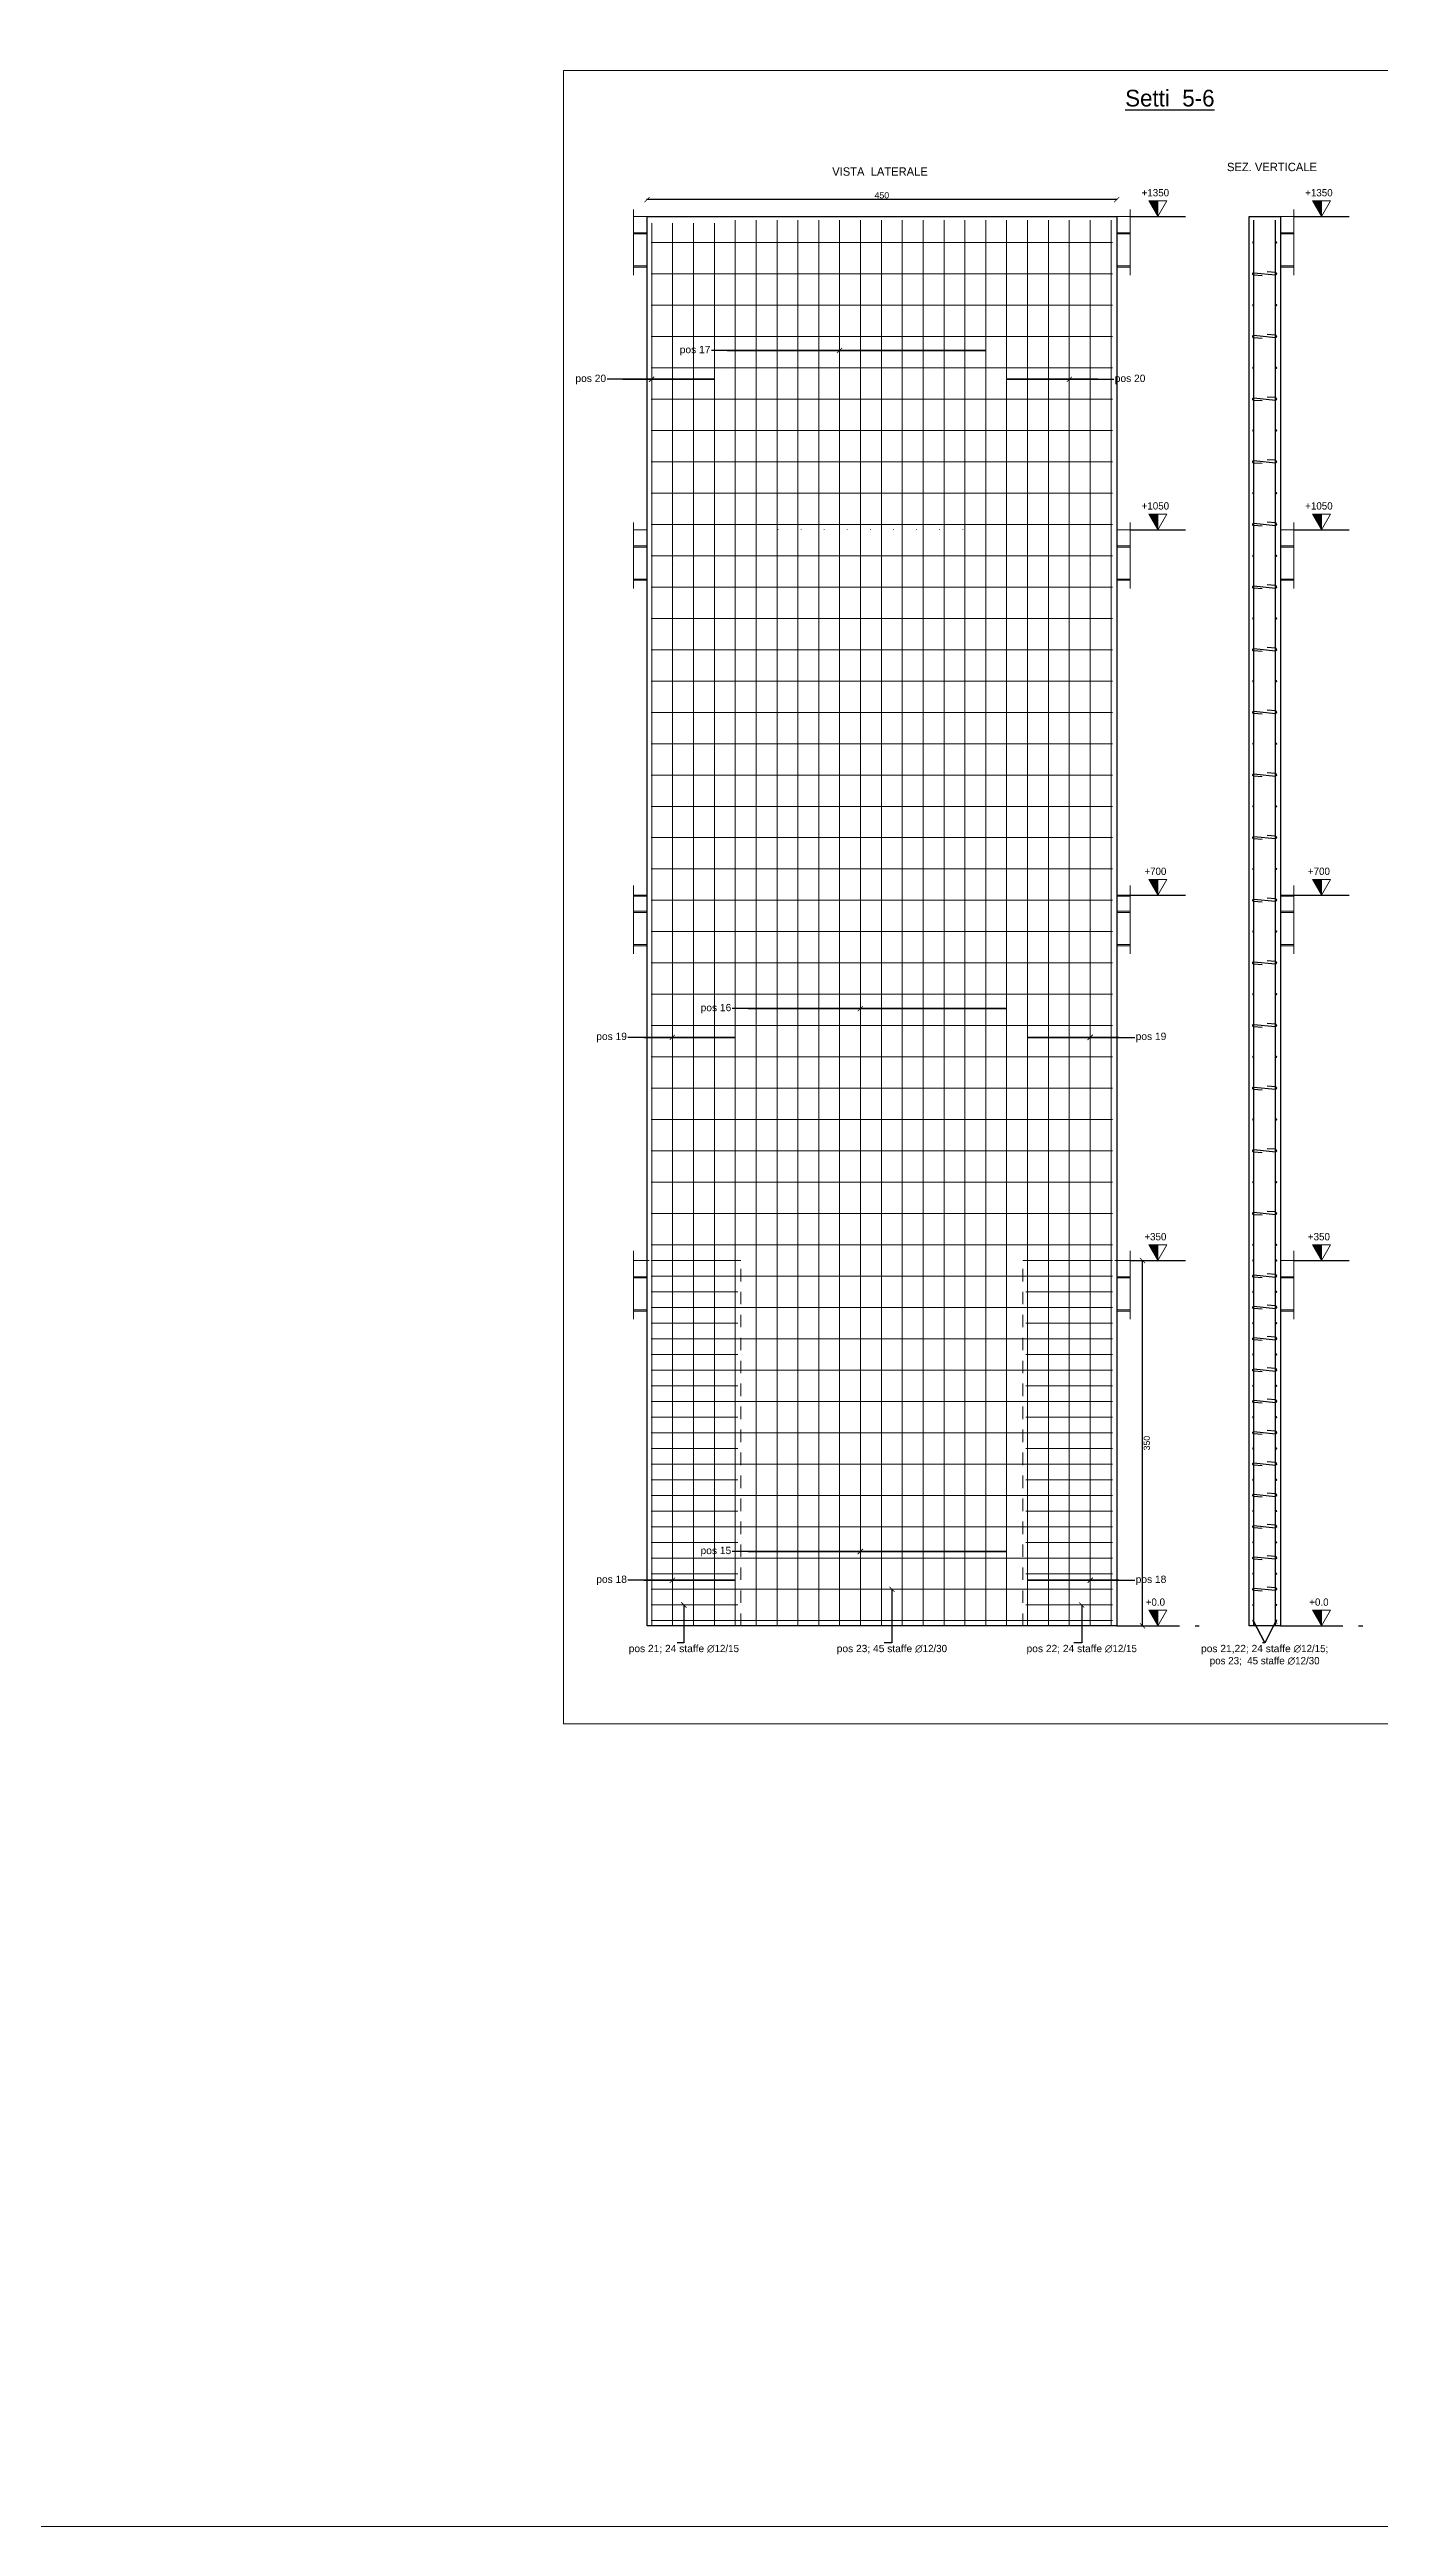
# Model space of a CAD drawing. Header units: millimetres. Extents: x 1415 to 3549, y 2194 to 4677.
# Drawn here: x 1729.53 to 1742.27, y 2304.91 to 2328.63 of the extents above; entities that cross this region are included whole.
import ezdxf
from ezdxf import colors
from ezdxf.entities.mleader import LeaderData, LeaderLine
from ezdxf.math import Vec2, Vec3

# ---------------------------------------------------------------- set-up
doc = ezdxf.new("R2010")
doc.units = ezdxf.units.MM
doc.linetypes.add('ACAD_ISO02W100', pattern=[15, 12, -3])
doc.layers.get('0').update_dxf_attribs({"plot": 0})
for name, color, linetype, lineweight in [('armature longitudinali', 5, 'Continuous', 9), ('Layer3', 7, 'Continuous', 15), ('Layer4', 7, 'Continuous', 15), ('Setti', 5, 'Continuous', 30), ('sezione', 18, 'ACAD_ISO02W100', 20), ('staffe', 10, 'Continuous', 9)]:
    doc.layers.add(name, color=color, linetype=linetype, lineweight=lineweight)
doc.layers.add('linea tratteggiata', color=221, linetype='ACAD_ISO02W100')
doc.layers.add('linee invisibili', color=7, linetype='Continuous', plot=False)
doc.styles.add('per i setti', font='ARIALN.TTF')
doc.styles.get("Standard").update_dxf_attribs({"font": 'arial.ttf'})
doc.dimstyles.new('quote c.a 2', dxfattribs={"dimtxt": 0.06, "dimasz": 0.05, "dimexe": 0.0005, "dimexo": 0.0015, "dimgap": 0.01, "dimtad": 2, "dimdec": 0, "dimlfac": 100, "dimzin": 0, "dimdsep": 46, "dimtxsty": 'Standard', "dimblk": 'ARCHTICK', "dimcen": 0, "dimclre": 252, "dimadec": 0, "dimazin": 2, "dimtfac": 1, "dimtdec": 0, "dimtofl": 0, "dimtmove": 0, "dimatfit": 3, "dimfxl": 0.0035, "dimfxlon": 1, "dimtolj": 1, "dimtzin": 0, "dimarcsym": 0})

# ---------------------------------------------------------------- blocks, each defined once
blk = doc.blocks.new('*U64')
at = {"layer": 'staffe'}
blk.add_lwpolyline([(-2.21, 0), (2.21, 0)], dxfattribs=at)
blk = doc.blocks.new('*U65')
at = {"layer": 'Layer4', "color": 0, "linetype": 'ByBlock', "lineweight": -2, "transparency": 16777216}
for p in [(0, 13.2), (0, 12.9), (0, 12.6), (0, 12.3), (0, 12), (0, 11.7), (0, 11.4), (0, 11.1), (0, 10.8), (0, 10.5), (0, 10.2), (0, 9.9), (0, 9.6), (0, 9.3), (0, 9), (0, 8.7), (0, 8.4), (0, 8.1), (0, 7.8), (0, 7.5), (0, 7.2), (0, 6.9), (0, 6.6), (0, 6.3), (0, 6), (0, 5.7), (0, 5.4), (0, 5.1), (0, 4.8), (0, 4.5), (0, 4.2), (0, 3.9), (0, 3.6), (0, 3.3), (0, 3), (0, 2.7), (0, 2.4), (0, 2.1), (0, 1.8), (0, 1.5), (0, 1.2), (0, 0.9), (0, 0.6), (0, 0.3), (0, 0)]:
    blk.add_blockref('*U64', p, dxfattribs=at)
blk = doc.blocks.new('*U66')
at = {"layer": 'armature longitudinali'}
blk.add_lwpolyline([(0, -5.236), (0, 5.236)], dxfattribs=at)
blk = doc.blocks.new('*U67')
at = {"layer": 'Layer4', "color": 0, "linetype": 'ByBlock', "lineweight": -2, "transparency": 16777216}
for p in [(0, 0), (0.2, 0), (0.4, 0), (0.6, 0), (0.8, 0), (1, 0), (1.2, 0), (1.4, 0), (1.6, 0), (1.8, 0), (2, 0), (2.2, 0), (2.4, 0), (2.6, 0), (2.8, 0), (3, 0), (3.2, 0), (3.4, 0), (3.6, 0), (3.8, 0), (4, 0), (4.2, 0), (4.4, 0)]:
    blk.add_blockref('*U66', p, dxfattribs=at)
blk = doc.blocks.new('*U68')
at = {"layer": 'armature longitudinali'}
blk.add_lwpolyline([(0, 2.275), (0, -2.275)], dxfattribs=at)
blk = doc.blocks.new('*U69')
at = {"layer": 'Layer4', "color": 0, "linetype": 'ByBlock', "lineweight": -2, "transparency": 16777216}
for p in [(0, 0), (0.2, 0), (0.4, 0), (0.6, 0), (0.8, 0)]:
    blk.add_blockref('*U68', p, dxfattribs=at)
blk = doc.blocks.new('*U72')
at = {"layer": 'staffe'}
blk.add_lwpolyline([(-0.415, 0), (0.415, 0)], dxfattribs=at)
blk = doc.blocks.new('*U73')
at = {"layer": 'Layer4', "color": 0, "linetype": 'ByBlock', "lineweight": -2, "transparency": 16777216}
for p in [(0, 3.45), (0, 3.3), (0, 3.15), (0, 3), (0, 2.85), (0, 2.7), (0, 2.55), (0, 2.4), (0, 2.25), (0, 2.1), (0, 1.95), (0, 1.8), (0, 1.65), (0, 1.5), (0, 1.35), (0, 1.2), (0, 1.05), (0, 0.9), (0, 0.75), (0, 0.6), (0, 0.45), (0, 0.3), (0, 0.15), (0, 0)]:
    blk.add_blockref('*U72', p, dxfattribs=at)
blk = doc.blocks.new('*U70')
at = {"layer": 'staffe'}
blk.add_lwpolyline([(-0.415, 0), (0.415, 0)], dxfattribs=at)
blk = doc.blocks.new('*U71')
at = {"layer": 'Layer4', "color": 0, "linetype": 'ByBlock', "lineweight": -2, "transparency": 16777216}
for p in [(0, 3.45), (0, 3.3), (0, 3.15), (0, 3), (0, 2.85), (0, 2.7), (0, 2.55), (0, 2.4), (0, 2.25), (0, 2.1), (0, 1.95), (0, 1.8), (0, 1.65), (0, 1.5), (0, 1.35), (0, 1.2), (0, 1.05), (0, 0.9), (0, 0.75), (0, 0.6), (0, 0.45), (0, 0.3), (0, 0.15), (0, 0)]:
    blk.add_blockref('*U70', p, dxfattribs=at)
blk = doc.blocks.new('*U74')
at = {"layer": 'armature longitudinali'}
blk.add_lwpolyline([(0, -1.497), (0, 1.497)], dxfattribs=at)
blk = doc.blocks.new('*U75')
at = {"layer": 'Layer4', "color": 0, "linetype": 'ByBlock', "lineweight": -2, "transparency": 16777216}
for p in [(0, 0), (0.2, 0), (0.4, 0), (0.6, 0)]:
    blk.add_blockref('*U74', p, dxfattribs=at)
blk = doc.blocks.new('*U76')
at = {"layer": 'armature longitudinali'}
blk.add_lwpolyline([(0, -1.497), (0, 1.497)], dxfattribs=at)
blk = doc.blocks.new('*U77')
at = {"layer": 'Layer4', "color": 0, "linetype": 'ByBlock', "lineweight": -2, "transparency": 16777216}
for p in [(0, 0), (0.2, 0), (0.4, 0), (0.6, 0)]:
    blk.add_blockref('*U76', p, dxfattribs=at)
blk = doc.blocks.new('*U78')
at = {"layer": 'armature longitudinali'}
blk.add_lwpolyline([(0, -1.497), (0, 1.497)], dxfattribs=at)
blk = doc.blocks.new('*U79')
at = {"layer": 'Layer4', "color": 0, "linetype": 'ByBlock', "lineweight": -2, "transparency": 16777216}
for p in [(0, 0), (0.2, 0), (0.4, 0), (0.6, 0), (0.8, 0), (1, 0), (1.2, 0), (1.4, 0), (1.6, 0), (1.8, 0), (2, 0), (2.2, 0), (2.4, 0), (2.6, 0), (2.8, 0)]:
    blk.add_blockref('*U78', p, dxfattribs=at)
blk = doc.blocks.new('*U80')
at = {"layer": 'armature longitudinali'}
h = blk.add_hatch(color=256, dxfattribs=at)
h.dxf.hatch_style = 1
h.paths.add_polyline_path([(-0.103, 0, 1), (-0.115, 0, 1)])
h = blk.add_hatch(color=256, dxfattribs=at)
h.dxf.hatch_style = 1
h.paths.add_polyline_path([(0.115, 0, 1), (0.103, 0, 1)])
for centre in [(-0.109, 0), (0.109, 0)]:
    blk.add_circle(centre, 0.00599, dxfattribs=at)
blk = doc.blocks.new('*U81')
at = {"layer": 'armature longitudinali', "color": 0, "linetype": 'ByBlock', "lineweight": -2, "transparency": 16777216}
for p in [(0, 13.2), (0, 12.9), (0, 12.6), (0, 12.3), (0, 12), (0, 11.7), (0, 11.4), (0, 11.1), (0, 10.8), (0, 10.5), (0, 10.2), (0, 9.9), (0, 9.6), (0, 9.3), (0, 9), (0, 8.7), (0, 8.4), (0, 8.1), (0, 7.8), (0, 7.5), (0, 7.2), (0, 6.9), (0, 6.6), (0, 6.3), (0, 6), (0, 5.7), (0, 5.4), (0, 5.1), (0, 4.8), (0, 4.5), (0, 4.2), (0, 3.9), (0, 3.6), (0, 3.3), (0, 3), (0, 2.7), (0, 2.4), (0, 2.1), (0, 1.8), (0, 1.5), (0, 1.2), (0, 0.9), (0, 0.6), (0, 0.3), (0, 0)]:
    blk.add_blockref('*U80', p, dxfattribs=at)
blk = doc.blocks.new('*U82')
at = {"layer": 'armature longitudinali'}
h = blk.add_hatch(color=256, dxfattribs=at)
h.dxf.hatch_style = 1
h.paths.add_polyline_path([(-0.103, 0, 1), (-0.115, 0, 1)])
h.paths.add_polyline_path([(0.115, 0, 1), (0.103, 0, 1)])
h = blk.add_hatch(color=256, dxfattribs=at)
h.dxf.hatch_style = 1
h.paths.add_polyline_path([(0.103, 0, 1), (0.115, 0, 1)])
for centre in [(-0.109, 0), (0.109, 0)]:
    blk.add_circle(centre, 0.00599, dxfattribs=at)
blk = doc.blocks.new('*U83')
at = {"layer": 'armature longitudinali', "color": 0, "linetype": 'ByBlock', "lineweight": -2, "transparency": 16777216}
for p in [(0, 3.45), (0, 3.3), (0, 3.15), (0, 3), (0, 2.85), (0, 2.7), (0, 2.55), (0, 2.4), (0, 2.25), (0, 2.1), (0, 1.95), (0, 1.8), (0, 1.65), (0, 1.5), (0, 1.35), (0, 1.2), (0, 1.05), (0, 0.9), (0, 0.75), (0, 0.6), (0, 0.45), (0, 0.3), (0, 0.15), (0, 0)]:
    blk.add_blockref('*U82', p, dxfattribs=at)
blk = doc.blocks.new('*U84')
at = {"layer": 'staffe', "lineweight": 30}
blk.add_lwpolyline([(0.024, -0.019), (0.103, -0.013, 1.019512), (0.103, 0.01), (-0.103, -0.011, -0.98032), (-0.103, 0.013), (-0.025, 0.019)], format="xyb", dxfattribs=at)
blk = doc.blocks.new('*U85')
at = {"layer": 'armature longitudinali', "color": 0, "linetype": 'ByBlock', "lineweight": -2, "transparency": 16777216}
for p in [(0, 2.7), (0, 2.4), (0, 2.1), (0, 1.8), (0, 1.5), (0, 1.2), (0, 0.9), (0, 0.6), (0, 0.3), (0, 0)]:
    blk.add_blockref('*U84', p, dxfattribs=at)
blk = doc.blocks.new('*U86')
at = {"layer": 'staffe', "lineweight": 30}
blk.add_lwpolyline([(0.024, -0.019), (0.103, -0.013, 1.019512), (0.103, 0.01), (-0.103, -0.011, -0.98032), (-0.103, 0.013), (-0.025, 0.019)], format="xyb", dxfattribs=at)
blk = doc.blocks.new('*U87')
at = {"layer": 'armature longitudinali', "color": 0, "linetype": 'ByBlock', "lineweight": -2, "transparency": 16777216}
for p in [(0, 9.6), (0, 9), (0, 8.4), (0, 7.8), (0, 7.2), (0, 6.6), (0, 6), (0, 5.4), (0, 4.8), (0, 4.2), (0, 3.6), (0, 3), (0, 2.4), (0, 1.8), (0, 1.2), (0, 0.6), (0, 0)]:
    blk.add_blockref('*U86', p, dxfattribs=at)
blk = doc.blocks.new('_ArchTick')
at = {"color": 0, "linetype": 'ByBlock', "const_width": 0.15}
blk.add_lwpolyline([(-0.5, -0.5), (0.5, 0.5)], dxfattribs=at)
blk = doc.blocks.new('*D143')
at = {"layer": 'Defpoints', "color": 0, "transparency": 16777216}
for p in [(1739.758, 2317.035), (1740.005, 2317.035), (1739.758, 2313.535)]:
    blk.add_point(p, dxfattribs=at)
at = {"layer": 'Layer3', "color": 252, "lineweight": -2, "transparency": 16777216}
for p, q in [((1740.002, 2317.035), (1740.006, 2317.035)), ((1740.002, 2313.535), (1740.006, 2313.535))]:
    blk.add_line(p, q, dxfattribs=at)
at = {"layer": 'Layer3', "color": 0, "linetype": 'Continuous', "lineweight": -2, "transparency": 16777216}
blk.add_line((1740.005, 2313.535), (1740.005, 2317.035), dxfattribs=at)
at = {"layer": 'Layer3', "color": 0, "lineweight": -2, "transparency": 16777216, "xscale": 0.05, "yscale": 0.05, "zscale": 0.05}
for p, rotation in [((1740.005, 2317.035), 90), ((1740.005, 2313.535), 270)]:
    blk.add_blockref('_ArchTick', p, dxfattribs=dict(at, rotation=rotation))
at = {"layer": 'Layer3', "color": 0, "transparency": 16777216, "insert": (1740.046, 2315.285), "char_height": 0.06, "attachment_point": 5, "rotation": 90}
blk.add_mtext('\\A1;350', dxfattribs=at)
blk = doc.blocks.new('*D144')
at = {"layer": 'Defpoints', "color": 0, "transparency": 16777216}
for p in [(1735.258, 2327.196), (1735.258, 2327.035), (1739.758, 2327.035)]:
    blk.add_point(p, dxfattribs=at)
at = {"layer": 'Layer3', "color": 252, "lineweight": -2, "transparency": 16777216}
for p, q in [((1735.258, 2327.193), (1735.258, 2327.197)), ((1739.758, 2327.193), (1739.758, 2327.197))]:
    blk.add_line(p, q, dxfattribs=at)
at = {"layer": 'Layer3', "color": 0, "linetype": 'Continuous', "lineweight": -2, "transparency": 16777216}
blk.add_line((1739.758, 2327.196), (1735.258, 2327.196), dxfattribs=at)
at = {"layer": 'Layer3', "color": 0, "lineweight": -2, "transparency": 16777216, "xscale": 0.05, "yscale": 0.05, "zscale": 0.05, "rotation": 180}
blk.add_blockref('_ArchTick', (1735.258, 2327.196), dxfattribs=at)
at = {"layer": 'Layer3', "color": 0, "lineweight": -2, "transparency": 16777216, "xscale": 0.05, "yscale": 0.05, "zscale": 0.05}
blk.add_blockref('_ArchTick', (1739.758, 2327.196), dxfattribs=at)
at = {"layer": 'Layer3', "color": 0, "transparency": 16777216, "insert": (1737.508, 2327.237), "char_height": 0.06, "attachment_point": 5}
blk.add_mtext('\\A1;450', dxfattribs=at)

msp = doc.modelspace()

# ---------------------------------------------------------------- hatches: boundary and pattern name
at = {"layer": 'armature longitudinali'}
h = msp.add_hatch(dxfattribs=at)
h.set_pattern_fill('ANGLE', color=0)
h.set_pattern_definition([(0, (-0.997, 0), (0, 6.985), [5.08, -1.905]), (90, (-0.997, 0), (-6.985, 4e-16), [5.08, -1.905])])
h.paths.add_polyline_path([(1739.3727, 2315.9503, 1), (1739.3847, 2315.9503, 1)])
at = {"layer": 'Layer4'}
h = msp.add_hatch(color=0, dxfattribs=at)
h.dxf.hatch_style = 1
h.paths.add_polyline_path([(1740.1518, 2327.1846), (1740.0652, 2327.1846), (1740.1518, 2327.0346)])
h = msp.add_hatch(color=0, dxfattribs=at)
h.dxf.hatch_style = 1
h.paths.add_polyline_path([(1741.7186, 2327.1846), (1741.632, 2327.1846), (1741.7186, 2327.0346)])
h = msp.add_hatch(color=0, dxfattribs=at)
h.dxf.hatch_style = 1
h.paths.add_polyline_path([(1740.1518, 2324.1846), (1740.0652, 2324.1846), (1740.1518, 2324.0346)])
h = msp.add_hatch(color=0, dxfattribs=at)
h.dxf.hatch_style = 1
h.paths.add_polyline_path([(1741.7186, 2324.1846), (1741.632, 2324.1846), (1741.7186, 2324.0346)])
h = msp.add_hatch(color=0, dxfattribs=at)
h.dxf.hatch_style = 1
h.paths.add_polyline_path([(1740.1518, 2320.6846), (1740.0652, 2320.6846), (1740.1518, 2320.5346)])
h = msp.add_hatch(color=0, dxfattribs=at)
h.dxf.hatch_style = 1
h.paths.add_polyline_path([(1741.7186, 2320.6846), (1741.632, 2320.6846), (1741.7186, 2320.5346)])
h = msp.add_hatch(color=0, dxfattribs=at)
h.dxf.hatch_style = 1
h.paths.add_polyline_path([(1740.1518, 2317.1846), (1740.0652, 2317.1846), (1740.1518, 2317.0346)])
h = msp.add_hatch(color=0, dxfattribs=at)
h.dxf.hatch_style = 1
h.paths.add_polyline_path([(1741.7186, 2317.1846), (1741.632, 2317.1846), (1741.7186, 2317.0346)])
h = msp.add_hatch(color=0, dxfattribs=at)
h.dxf.hatch_style = 1
h.paths.add_polyline_path([(1740.1518, 2313.6846), (1740.0652, 2313.6846), (1740.1518, 2313.5346)])
h = msp.add_hatch(color=0, dxfattribs=at)
h.dxf.hatch_style = 1
h.paths.add_polyline_path([(1741.7186, 2313.6846), (1741.632, 2313.6846), (1741.7186, 2313.5346)])

# ---------------------------------------------------------------- linework, layer by layer
at = {"layer": 'armature longitudinali', "lineweight": 30}
for points in [[(1741.0722, 2313.5346), (1741.0722, 2326.9996)], [(1741.2782, 2313.5346), (1741.2782, 2326.9996)]]:
    msp.add_lwpolyline(points, dxfattribs=at)
at = {"layer": 'armature longitudinali'}
for points in [[(1736.5134, 2324.0346), (1736.5134, 2324.0366)], [(1736.7345, 2324.0346), (1736.7345, 2324.0366)], [(1736.9556, 2324.0346), (1736.9556, 2324.0366)], [(1737.1768, 2324.0346), (1737.1768, 2324.0366)], [(1737.3979, 2324.0346), (1737.3979, 2324.0366)], [(1737.619, 2324.0346), (1737.619, 2324.0366)], [(1737.8401, 2324.0346), (1737.8401, 2324.0366)], [(1738.0612, 2324.0346), (1738.0612, 2324.0366)], [(1738.2823, 2324.0346), (1738.2823, 2324.0366)], [(1738.5034, 2324.0346), (1738.5034, 2324.0366)]]:
    msp.add_lwpolyline(points, dxfattribs=at)
at = {"layer": 'Layer3'}
for points in [[(1740.0938, 2327.0346), (1739.7584, 2327.0346)], [(1741.6606, 2327.0346), (1741.3252, 2327.0346)], [(1735.1304, 2326.8795), (1735.2584, 2326.8795)], [(1735.1304, 2326.868), (1735.2584, 2326.868)], [(1739.8864, 2326.8795), (1739.7584, 2326.8795)], [(1739.8864, 2326.868), (1739.7584, 2326.868)], [(1741.4532, 2326.8795), (1741.3252, 2326.8795)], [(1741.4532, 2326.868), (1741.3252, 2326.868)], [(1735.2584, 2326.561), (1735.1304, 2326.561)], [(1735.2584, 2326.5495), (1735.2584, 2326.5495), (1735.1304, 2326.5495)], [(1739.7584, 2326.561), (1739.8864, 2326.561)], [(1739.7584, 2326.5495), (1739.7584, 2326.5495), (1739.8864, 2326.5495)], [(1741.3252, 2326.561), (1741.4532, 2326.561)], [(1741.3252, 2326.5495), (1741.3252, 2326.5495), (1741.4532, 2326.5495)], [(1740.0938, 2324.0346), (1739.7584, 2324.0346)], [(1741.6606, 2324.0346), (1741.3252, 2324.0346)], [(1735.1304, 2323.8795), (1735.2584, 2323.8795)], [(1735.1304, 2323.868), (1735.2584, 2323.868)], [(1739.8864, 2323.8795), (1739.7584, 2323.8795)], [(1739.8864, 2323.868), (1739.7584, 2323.868)], [(1741.4532, 2323.8795), (1741.3252, 2323.8795)], [(1741.4532, 2323.868), (1741.3252, 2323.868)], [(1735.2584, 2323.561), (1735.1304, 2323.561)], [(1735.2584, 2323.5495), (1735.2584, 2323.5495), (1735.1304, 2323.5495)], [(1739.7584, 2323.561), (1739.8864, 2323.561)], [(1739.7584, 2323.5495), (1739.7584, 2323.5495), (1739.8864, 2323.5495)], [(1741.3252, 2323.561), (1741.4532, 2323.561)], [(1741.3252, 2323.5495), (1741.3252, 2323.5495), (1741.4532, 2323.5495)], [(1735.1304, 2320.5346), (1735.2584, 2320.5346)], [(1735.1304, 2320.5231), (1735.2584, 2320.5231)], [(1735.1304, 2320.3795), (1735.2584, 2320.3795)], [(1735.1304, 2320.368), (1735.2584, 2320.368)], [(1740.0938, 2320.5346), (1739.7584, 2320.5346)], [(1739.8864, 2320.5346), (1739.7584, 2320.5346)], [(1739.8864, 2320.5231), (1739.7584, 2320.5231)], [(1739.8864, 2320.3795), (1739.7584, 2320.3795)], [(1739.8864, 2320.368), (1739.7584, 2320.368)], [(1741.6606, 2320.5346), (1741.3252, 2320.5346)], [(1741.4532, 2320.5346), (1741.3252, 2320.5346)], [(1741.4532, 2320.5231), (1741.3252, 2320.5231)], [(1741.4532, 2320.3795), (1741.3252, 2320.3795)], [(1741.4532, 2320.368), (1741.3252, 2320.368)], [(1735.2584, 2320.061), (1735.1304, 2320.061)], [(1735.2584, 2320.0495), (1735.2584, 2320.0495), (1735.1304, 2320.0495)], [(1739.7584, 2320.061), (1739.8864, 2320.061)], [(1739.7584, 2320.0495), (1739.7584, 2320.0495), (1739.8864, 2320.0495)], [(1741.3252, 2320.061), (1741.4532, 2320.061)], [(1741.3252, 2320.0495), (1741.3252, 2320.0495), (1741.4532, 2320.0495)], [(1735.1304, 2317.0346), (1735.2584, 2317.0346)], [(1740.0938, 2317.0346), (1739.7584, 2317.0346)], [(1739.8864, 2317.0346), (1739.7584, 2317.0346)], [(1741.6606, 2317.0346), (1741.3252, 2317.0346)], [(1741.4532, 2317.0346), (1741.3252, 2317.0346)], [(1735.1304, 2316.8795), (1735.2584, 2316.8795)], [(1735.1304, 2316.868), (1735.2584, 2316.868)], [(1739.8864, 2316.8795), (1739.7584, 2316.8795)], [(1739.8864, 2316.868), (1739.7584, 2316.868)], [(1741.4532, 2316.8795), (1741.3252, 2316.8795)], [(1741.4532, 2316.868), (1741.3252, 2316.868)], [(1735.2584, 2316.561), (1735.1304, 2316.561)], [(1739.7584, 2316.561), (1739.8864, 2316.561)], [(1741.3252, 2316.561), (1741.4532, 2316.561)], [(1735.2584, 2316.5495), (1735.2584, 2316.5495), (1735.1304, 2316.5495)], [(1739.7584, 2316.5495), (1739.7584, 2316.5495), (1739.8864, 2316.5495)], [(1741.3252, 2316.5495), (1741.3252, 2316.5495), (1741.4532, 2316.5495)]]:
    msp.add_lwpolyline(points, dxfattribs=at)
for points in [[(1735.5084, 2323.7046), (1735.5084, 2323.7046)], [(1739.5084, 2323.7046), (1739.5084, 2323.7046)], [(1735.5084, 2320.2046), (1735.5084, 2320.2046)], [(1739.5084, 2320.2046), (1739.5084, 2320.2046)], [(1735.5084, 2316.7046), (1735.5084, 2316.7046)], [(1739.5084, 2316.7046), (1739.5084, 2316.7046)]]:
    msp.add_lwpolyline(points, close=True, dxfattribs=at)
at = {"layer": 'Layer4'}
for points in [[(1685.4737, 2333.4278), (1748.8971, 2333.4278), (1748.8971, 2304.9082), (1685.4737, 2304.9082)], [(1734.4575, 2328.4341), (1745.1933, 2328.4341), (1745.1933, 2312.5978), (1734.4575, 2312.5978)], [(1740.1518, 2327.0346), (1740.0652, 2327.1846), (1740.2384, 2327.1846)], [(1741.7186, 2327.0346), (1741.632, 2327.1846), (1741.8052, 2327.1846)], [(1740.1518, 2324.0346), (1740.0652, 2324.1846), (1740.2384, 2324.1846)], [(1741.7186, 2324.0346), (1741.632, 2324.1846), (1741.8052, 2324.1846)], [(1740.1518, 2320.5346), (1740.0652, 2320.6846), (1740.2384, 2320.6846)], [(1741.7186, 2320.5346), (1741.632, 2320.6846), (1741.8052, 2320.6846)], [(1740.1518, 2317.0346), (1740.0652, 2317.1846), (1740.2384, 2317.1846)], [(1741.7186, 2317.0346), (1741.632, 2317.1846), (1741.8052, 2317.1846)], [(1740.1518, 2313.5346), (1740.0652, 2313.6846), (1740.2384, 2313.6846)], [(1741.7186, 2313.5346), (1741.632, 2313.6846), (1741.8052, 2313.6846)]]:
    msp.add_lwpolyline(points, close=True, dxfattribs=at)
for points in [[(1735.2584, 2327.0346), (1735.1304, 2327.0346), (1735.1304, 2327.0346)], [(1739.7584, 2327.0346), (1739.8864, 2327.0346), (1739.8864, 2327.0346)], [(1740.1518, 2327.0346), (1740.1518, 2327.1846)], [(1741.3252, 2327.0346), (1741.4532, 2327.0346), (1741.4532, 2327.0346)], [(1741.7186, 2327.0346), (1741.7186, 2327.1846)], [(1740.1518, 2324.0346), (1740.1518, 2324.1846)], [(1741.7186, 2324.0346), (1741.7186, 2324.1846)], [(1735.2584, 2324.0346), (1735.1304, 2324.0346), (1735.1304, 2324.0346)], [(1739.7584, 2324.0346), (1739.8864, 2324.0346), (1739.8864, 2324.0346)], [(1741.3252, 2324.0346), (1741.4532, 2324.0346), (1741.4532, 2324.0346)], [(1740.1518, 2320.5346), (1740.1518, 2320.6846)], [(1741.7186, 2320.5346), (1741.7186, 2320.6846)], [(1735.2584, 2320.5346), (1735.1304, 2320.5346), (1735.1304, 2320.5346)], [(1739.7584, 2320.5346), (1739.8864, 2320.5346), (1739.8864, 2320.5346)], [(1741.3252, 2320.5346), (1741.4532, 2320.5346), (1741.4532, 2320.5346)], [(1740.1518, 2317.0346), (1740.1518, 2317.1846)], [(1741.7186, 2317.0346), (1741.7186, 2317.1846)], [(1738.8888, 2313.5846), (1738.9036, 2313.5846)], [(1740.1518, 2313.5346), (1740.1518, 2313.6846)], [(1741.7186, 2313.5346), (1741.7186, 2313.6846)]]:
    msp.add_lwpolyline(points, dxfattribs=at)
at = {"layer": 'Layer4', "linetype": 'ACAD_ISO02W100', "ltscale": 0.01}
for points in [[(1736.1584, 2313.5346), (1736.1584, 2317.0346), (1735.2584, 2317.0346)], [(1738.8584, 2313.5346), (1738.8584, 2317.0346), (1739.7584, 2317.0346)]]:
    msp.add_lwpolyline(points, dxfattribs=at)
at = {"layer": 'linea tratteggiata', "ltscale": 0.2}
for points in [[(1739.8864, 2327.0346), (1740.4172, 2327.0346)], [(1741.4532, 2327.0346), (1741.9839, 2327.0346)], [(1739.8864, 2324.0346), (1740.4172, 2324.0346)], [(1741.4532, 2324.0346), (1741.9839, 2324.0346)], [(1739.8864, 2320.5346), (1740.4172, 2320.5346)], [(1739.8864, 2320.5346), (1740.4172, 2320.5346)], [(1741.4532, 2320.5346), (1741.9839, 2320.5346)], [(1741.4532, 2320.5346), (1741.9839, 2320.5346)], [(1739.8864, 2317.0346), (1740.4172, 2317.0346)], [(1739.8864, 2317.0346), (1740.4172, 2317.0346)], [(1741.4532, 2317.0346), (1741.9839, 2317.0346)], [(1741.4532, 2317.0346), (1741.9839, 2317.0346)]]:
    msp.add_lwpolyline(points, dxfattribs=at)
at = {"layer": 'linea tratteggiata', "ltscale": 0.05}
for points in [[(1739.7584, 2313.5346), (1740.5481, 2313.5346)], [(1741.3252, 2313.5346), (1742.1148, 2313.5346)]]:
    msp.add_lwpolyline(points, dxfattribs=at)
at = {"layer": 'Setti'}
msp.add_lwpolyline([(1739.7584, 2313.5346), (1735.2584, 2313.5346), (1735.2584, 2327.0346), (1739.7584, 2327.0346), (1739.7584, 2313.5346)], dxfattribs=at)
at = {"layer": 'Setti', "lineweight": -2}
msp.add_lwpolyline([(1741.3252, 2313.5346), (1741.0252, 2313.5346), (1741.0252, 2327.0346), (1741.3252, 2327.0346), (1741.3252, 2313.5346)], close=True, dxfattribs=at)
at = {"layer": 'sezione', "ltscale": 0.2}
for points in [[(1735.1304, 2327.1022), (1735.1304, 2326.4722)], [(1739.8864, 2327.1022), (1739.8864, 2326.4722)], [(1741.4532, 2327.1022), (1741.4532, 2326.4722)], [(1735.1304, 2324.1022), (1735.1304, 2323.4722)], [(1739.8864, 2324.1022), (1739.8864, 2323.4722)], [(1741.4532, 2324.1022), (1741.4532, 2323.4722)], [(1735.1304, 2320.6022), (1735.1304, 2319.9722)], [(1739.8864, 2320.6273), (1739.8864, 2320.1273)], [(1739.8864, 2320.6022), (1739.8864, 2319.9722)], [(1741.4532, 2320.6273), (1741.4532, 2320.1273)], [(1741.4532, 2320.6022), (1741.4532, 2319.9722)], [(1735.1304, 2317.1022), (1735.1304, 2316.4722)], [(1739.8864, 2317.1273), (1739.8864, 2316.6273)], [(1739.8864, 2317.1022), (1739.8864, 2316.4722)], [(1741.4532, 2317.1273), (1741.4532, 2316.6273)], [(1741.4532, 2317.1022), (1741.4532, 2316.4722)]]:
    msp.add_lwpolyline(points, dxfattribs=at)
at = {"layer": 'sezione', "ltscale": 0.005}
for points in [[(1735.1304, 2320.6273), (1735.1304, 2320.1273)], [(1735.1304, 2317.1273), (1735.1304, 2316.6273)]]:
    msp.add_lwpolyline(points, dxfattribs=at)

# ---------------------------------------------------------------- block references
at = {"layer": 'armature longitudinali', "xscale": -1}
for name, p in [('*U81', (1741.1752, 2313.5846)), ('*U87', (1741.1752, 2316.8862)), ('*U83', (1741.1752, 2313.5846)), ('*U85', (1741.1755, 2313.8862))]:
    msp.add_blockref(name, p, dxfattribs=at)
at = {"layer": 'Layer4', "xscale": -1}
for name, p in [('*U79', (1738.9036, 2325.503)), ('*U75', (1739.7036, 2325.503)), ('*U65', (1737.5084, 2313.5846)), ('*U77', (1735.9036, 2325.4748)), ('*U67', (1739.7036, 2318.7705)), ('*U69', (1739.7036, 2315.8096)), ('*U71', (1739.3036, 2313.5846))]:
    msp.add_blockref(name, p, dxfattribs=at)
at = {"layer": 'Layer4'}
msp.add_blockref('*U73', (1735.7132, 2313.5846), dxfattribs=at)

# ---------------------------------------------------------------- texts
at = {"layer": 'Layer4', "char_height": 0.07, "attachment_point": 1, "style": 'per i setti'}
for s, insert in [('\\pxqc;{\\fBahnschrift Light|b0|i0|c0|p34;+1350}', (1739.9714, 2327.2974)), ('\\pxqc;{\\fBahnschrift Light|b0|i0|c0|p34;+1350}', (1741.5381, 2327.2974)), ('\\pxqc;{\\fBahnschrift Light|b0|i0|c0|p34;+1050}', (1739.9714, 2324.2974)), ('\\pxqc;{\\fBahnschrift Light|b0|i0|c0|p34;+1050}', (1741.5381, 2324.2974)), ('\\pxqc;{\\fBahnschrift Light|b0|i0|c0|p34;+700}', (1739.9714, 2320.7974)), ('\\pxqc;{\\fBahnschrift Light|b0|i0|c0|p34;+700}', (1741.5381, 2320.7974)), ('\\pxqc;{\\fBahnschrift Light|b0|i0|c0|p34;+350}', (1739.9714, 2317.2974)), ('\\pxqc;{\\fBahnschrift Light|b0|i0|c0|p34;+350}', (1741.5381, 2317.2974)), ('\\pxqc;{\\fBahnschrift Light|b0|i0|c0|p34;+0.0}', (1739.9714, 2313.7974)), ('\\pxqc;{\\fBahnschrift Light|b0|i0|c0|p34;+0.0}', (1741.5381, 2313.7974))]:
    msp.add_mtext_dynamic_manual_height_columns(s, width=0.313534, gutter_width=12.5, heights=[0], dxfattribs=dict(at, insert=insert))
at = {"layer": 'linee invisibili'}
for s, width, insert, char_height, attachment_point in [('\\pxqc;{\\fBahnschrift Light|b0|i0|c0|p34;\\LSetti  5-6}', 3.640209, (1742.0871, 2328.2484), 0.16, 3), ('\\pxqc;{\\fBahnschrift Light|b0|i0|c0|p34;VISTA  LATERALE}', 1.392071, (1738.1862, 2327.5052), 0.08, 3), ('\\pxqc;{\\fBahnschrift Light|b0|i0|c0|p34;SEZ. VERTICALE}', 1.392071, (1740.5493, 2327.549), 0.08, 1)]:
    msp.add_mtext_dynamic_manual_height_columns(s, width=width, gutter_width=12.5, heights=[0], dxfattribs=dict(at, insert=insert, char_height=char_height, attachment_point=attachment_point))

# ---------------------------------------------------------------- dimensions: what is measured, and where the dimension line sits
at = {"layer": 'Layer3'}
for base, p1, p2, angle, picture, middle in [((1735.2584, 2327.1963), (1739.7584, 2327.0346), (1735.2584, 2327.0346), 180, '*D144', (1737.5084, 2327.237)), ((1740.0053, 2317.0346), (1739.7584, 2313.5346), (1739.7584, 2317.0346), 90, '*D143', (1740.046, 2315.2846))]:
    dim = msp.add_linear_dim(base=base, p1=p1, p2=p2, angle=angle, dimstyle='quote c.a 2', dxfattribs=at)
    dim.commit()
    dim.dimension.update_dxf_attribs({"geometry": picture, "text_midpoint": middle})

# ---------------------------------------------------------------- leaders
at = {"layer": 'Layer4'}
ml = msp.add_multileader_mtext('Standard', dxfattribs=at)
ml.set_content('pos 17', color=256)
ml.set_leader_properties()
ml.set_arrow_properties(name='ARCHTICK')
ml.build(insert=Vec2(0, 0))
ml.multileader.update_dxf_attribs({"dogleg_length": 0.1523, "arrow_head_size": 0.05})
ctx = ml.context
ctx.base_point, ctx.char_height, ctx.arrow_head_size, ctx.landing_gap_size, ctx.plane_origin = Vec3(1735.5519, 2325.7504), 0.07, 0.05, 0.02, Vec3(1736.9004, 2325.3906)
notes = []
notes.append((ctx, [(0, (1, 1, 0), (1736.0269, 2325.7504), (-1, 0), 0.1523, [(13, [(1737.1018, 2325.7504), (1737.3036, 2325.7504), (1736.9018, 2325.7504), (1736.0269, 2325.7504), (1736.0269, 2325.7504), (1736.0269, 2325.7504), (1736.0269, 2325.7504), (1736.0269, 2325.7504), (1736.7036, 2325.7504), (1736.5036, 2325.7504), (1736.3036, 2325.7504), (1736.1036, 2325.7504), (1737.5036, 2325.7504), (1737.7036, 2325.7504), (1737.9036, 2325.7504), (1738.1036, 2325.7504), (1738.3036, 2325.7504), (1738.5036, 2325.7504)], 0, [])])]))
ctx.mtext.insert, ctx.mtext.flow_direction = Vec3(1735.5719, 2325.7951), 5
ml = msp.add_multileader_mtext('Standard', dxfattribs=at)
ml.set_content('pos 20', color=256)
ml.set_leader_properties()
ml.set_arrow_properties(name='ARCHTICK')
ml.build(insert=Vec2(0, 0))
ml.multileader.update_dxf_attribs({"dogleg_length": 0.03, "arrow_head_size": 0.05})
ctx = ml.context
ctx.base_point, ctx.char_height, ctx.arrow_head_size, ctx.landing_gap_size, ctx.plane_origin = Vec3(1734.5527, 2325.4748), 0.07, 0.05, 0.02, Vec3(1735.1004, 2325.115)
notes.append((ctx, [(1, (1, 1, 0), (1735.0274, 2325.4748), (-1, 0), 0.1523, [(4, [(1735.3018, 2325.4748), (1735.5036, 2325.4748), (1735.1018, 2325.4748), (1735.0274, 2325.4748), (1735.7036, 2325.4748), (1735.9036, 2325.4748)], 0, [])])]))
ctx.mtext.insert, ctx.mtext.flow_direction = Vec3(1734.5727, 2325.5195), 5
ml = msp.add_multileader_mtext('Standard', dxfattribs=at)
ml.set_content('pos 20', color=256)
ml.set_leader_properties()
ml.set_arrow_properties(name='ARCHTICK')
ml.build(insert=Vec2(0, 0))
ml.multileader.update_dxf_attribs({"dogleg_length": 0.03, "arrow_head_size": 0.05})
ctx = ml.context
ctx.base_point, ctx.char_height, ctx.arrow_head_size, ctx.landing_gap_size, ctx.plane_origin = Vec3(1739.7303, 2325.4748), 0.07, 0.05, 0.02, Vec3(1739.505, 2325.115)
ctx.text_align_type = 2
notes.append((ctx, [(1, (1, 1, 0), (1739.578, 2325.4748), (1, 0), 0.1523, [(4, [(1739.3036, 2325.4748), (1739.1018, 2325.4748), (1739.5036, 2325.4748), (1739.578, 2325.4748), (1738.9018, 2325.4748), (1738.7018, 2325.4748)], 0, [])])]))
ctx.mtext.insert, ctx.mtext.alignment, ctx.mtext.flow_direction = Vec3(1740.0327, 2325.5195), 3, 5
ml = msp.add_multileader_mtext('Standard', dxfattribs=at)
ml.set_content('pos 16', color=256)
ml.set_leader_properties()
ml.set_arrow_properties(name='ARCHTICK')
ml.build(insert=Vec2(0, 0))
ml.multileader.update_dxf_attribs({"dogleg_length": 0.1523, "arrow_head_size": 0.05})
ctx = ml.context
ctx.base_point, ctx.char_height, ctx.arrow_head_size, ctx.landing_gap_size, ctx.plane_origin = Vec3(1735.752, 2319.4476), 0.07, 0.05, 0.02, Vec3(1737.1004, 2319.0877)
notes.append((ctx, [(0, (1, 1, 0), (1736.2269, 2319.4476), (-1, 0), 0.1523, [(13, [(1737.3018, 2319.4476), (1737.5036, 2319.4476), (1737.1018, 2319.4476), (1736.2269, 2319.4476), (1736.2269, 2319.4476), (1736.2269, 2319.4476), (1736.2269, 2319.4476), (1736.2269, 2319.4476), (1736.9036, 2319.4476), (1736.7036, 2319.4476), (1736.5036, 2319.4476), (1736.3036, 2319.4476), (1737.7036, 2319.4476), (1737.9036, 2319.4476), (1738.1036, 2319.4476), (1738.3036, 2319.4476), (1738.5036, 2319.4476), (1738.7036, 2319.4476)], 0, [])])]))
ctx.mtext.insert, ctx.mtext.flow_direction = Vec3(1735.772, 2319.4923), 5
ml = msp.add_multileader_mtext('Standard', dxfattribs=at)
ml.set_content('pos 19', color=256)
ml.set_leader_properties()
ml.set_arrow_properties(name='ARCHTICK')
ml.build(insert=Vec2(0, 0))
ml.multileader.update_dxf_attribs({"dogleg_length": 0.03, "arrow_head_size": 0.05})
ctx = ml.context
ctx.base_point, ctx.char_height, ctx.arrow_head_size, ctx.landing_gap_size, ctx.plane_origin = Vec3(1734.7523, 2319.1719), 0.07, 0.05, 0.02, Vec3(1735.3004, 2318.8121)
notes.append((ctx, [(1, (1, 1, 0), (1735.2274, 2319.1719), (-1, 0), 0.1523, [(4, [(1735.5018, 2319.1719), (1735.7036, 2319.1719), (1735.3018, 2319.1719), (1735.2274, 2319.1719), (1735.9036, 2319.1719), (1736.1036, 2319.1719)], 0, [])])]))
ctx.mtext.insert, ctx.mtext.flow_direction = Vec3(1734.7723, 2319.2167), 5
ml = msp.add_multileader_mtext('Standard', dxfattribs=at)
ml.set_content('pos 19', color=256)
ml.set_leader_properties()
ml.set_arrow_properties(name='ARCHTICK')
ml.build(insert=Vec2(0, 0))
ml.multileader.update_dxf_attribs({"dogleg_length": 0.03, "arrow_head_size": 0.05})
ctx = ml.context
ctx.base_point, ctx.char_height, ctx.arrow_head_size, ctx.landing_gap_size, ctx.plane_origin = Vec3(1739.9303, 2319.1719), 0.07, 0.05, 0.02, Vec3(1739.705, 2318.8121)
ctx.text_align_type = 2
notes.append((ctx, [(1, (1, 1, 0), (1739.778, 2319.1719), (1, 0), 0.1523, [(4, [(1739.5036, 2319.1719), (1739.3018, 2319.1719), (1739.7036, 2319.1719), (1739.778, 2319.1719), (1739.1018, 2319.1719), (1738.9018, 2319.1719)], 0, [])])]))
ctx.mtext.insert, ctx.mtext.alignment, ctx.mtext.flow_direction = Vec3(1740.2331, 2319.2167), 3, 5
ml = msp.add_multileader_mtext('Standard', dxfattribs=at)
ml.set_content('pos 15', color=256)
ml.set_leader_properties()
ml.set_arrow_properties(name='ARCHTICK')
ml.build(insert=Vec2(0, 0))
ml.multileader.update_dxf_attribs({"dogleg_length": 0.1523, "arrow_head_size": 0.05})
ctx = ml.context
ctx.base_point, ctx.char_height, ctx.arrow_head_size, ctx.landing_gap_size, ctx.plane_origin = Vec3(1735.7514, 2314.2471), 0.07, 0.05, 0.02, Vec3(1737.1004, 2313.8872)
notes.append((ctx, [(0, (1, 1, 0), (1736.2269, 2314.2471), (-1, 0), 0.1523, [(13, [(1737.3018, 2314.2471), (1737.5036, 2314.2471), (1737.1018, 2314.2471), (1736.2269, 2314.2471), (1736.2269, 2314.2471), (1736.2269, 2314.2471), (1736.2269, 2314.2471), (1736.2269, 2314.2471), (1736.9036, 2314.2471), (1736.7036, 2314.2471), (1736.5036, 2314.2471), (1736.3036, 2314.2471), (1737.7036, 2314.2471), (1737.9036, 2314.2471), (1738.1036, 2314.2471), (1738.3036, 2314.2471), (1738.5036, 2314.2471), (1738.7036, 2314.2471)], 0, [])])]))
ctx.mtext.insert, ctx.mtext.flow_direction = Vec3(1735.7714, 2314.2918), 5
ml = msp.add_multileader_mtext('Standard', dxfattribs=at)
ml.set_content('pos 18', color=256)
ml.set_leader_properties()
ml.set_arrow_properties(name='ARCHTICK')
ml.build(insert=Vec2(0, 0))
ml.multileader.update_dxf_attribs({"dogleg_length": 0.03, "arrow_head_size": 0.05})
ctx = ml.context
ctx.base_point, ctx.char_height, ctx.arrow_head_size, ctx.landing_gap_size, ctx.plane_origin = Vec3(1734.7523, 2313.9714), 0.07, 0.05, 0.02, Vec3(1735.3004, 2313.6116)
notes.append((ctx, [(1, (1, 1, 0), (1735.2274, 2313.9714), (-1, 0), 0.1523, [(4, [(1735.5018, 2313.9714), (1735.7036, 2313.9714), (1735.3018, 2313.9714), (1735.2274, 2313.9714), (1735.9036, 2313.9714), (1736.1036, 2313.9714)], 0, [])])]))
ctx.mtext.insert, ctx.mtext.flow_direction = Vec3(1734.7723, 2314.0162), 5
ml = msp.add_multileader_mtext('Standard', dxfattribs=at)
ml.set_content('pos 18', color=256)
ml.set_leader_properties()
ml.set_arrow_properties(name='ARCHTICK')
ml.build(insert=Vec2(0, 0))
ml.multileader.update_dxf_attribs({"dogleg_length": 0.03, "arrow_head_size": 0.05})
ctx = ml.context
ctx.base_point, ctx.char_height, ctx.arrow_head_size, ctx.landing_gap_size, ctx.plane_origin = Vec3(1739.9303, 2313.9714), 0.07, 0.05, 0.02, Vec3(1739.705, 2313.6116)
ctx.text_align_type = 2
notes.append((ctx, [(1, (1, 1, 0), (1739.778, 2313.9714), (1, 0), 0.1523, [(4, [(1739.5036, 2313.9714), (1739.3018, 2313.9714), (1739.7036, 2313.9714), (1739.778, 2313.9714), (1739.1018, 2313.9714), (1738.9018, 2313.9714)], 0, [])])]))
ctx.mtext.insert, ctx.mtext.alignment, ctx.mtext.flow_direction = Vec3(1740.2331, 2314.0162), 3, 5
ml = msp.add_multileader_mtext('Standard', dxfattribs=at)
ml.set_content('{\\H2.33333x;pos 21; 24 staffe \\fBahnschrift Light|b0|i0|c0|p34;∅12/15\\H0.42857x;   }', color=256)
ml.set_leader_properties()
ml.set_arrow_properties(name='ARCHTICK')
ml.build(insert=Vec2(0, 0))
ml.multileader.update_dxf_attribs({"text_attachment_direction": 1, "dogleg_length": 0.1523, "arrow_head_size": 0.05})
ctx = ml.context
ctx.base_point, ctx.char_height, ctx.arrow_head_size, ctx.landing_gap_size, ctx.plane_origin = Vec3(1735.6112, 2313.2352), 0.03, 0.05, 0.02, Vec3(1735.7634, 2313.7346)
ctx.text_align_type = 1
notes.append((ctx, [(1, (1, 1, 0), (1735.6112, 2313.3729), (-1, 0), 0.0637, [(0, [(1735.6112, 2313.7346), (1735.6112, 2313.3729)], 0, [])])]))
ctx.mtext.insert, ctx.mtext.alignment, ctx.mtext.flow_direction = Vec3(1735.6112, 2313.3529), 2, 5
ml = msp.add_multileader_mtext('Standard', dxfattribs=at)
ml.set_content('{\\H2.33333x;pos 23; 45 staffe \\fBahnschrift Light|b0|i0|c0|p34;∅12/30 \\H0.42857x;  }', color=256)
ml.set_leader_properties()
ml.set_arrow_properties(name='ARCHTICK')
ml.build(insert=Vec2(0, 0))
ml.multileader.update_dxf_attribs({"text_attachment_direction": 1, "dogleg_length": 0.1523, "arrow_head_size": 0.05})
ctx = ml.context
ctx.base_point, ctx.char_height, ctx.arrow_head_size, ctx.landing_gap_size, ctx.plane_origin = Vec3(1737.6041, 2313.2352), 0.03, 0.05, 0.02, Vec3(1737.6041, 2313.8846)
ctx.text_align_type = 1
notes.append((ctx, [(1, (1, 1, 0), (1737.6041, 2313.3729), (-1, 0), 0.074, [(0, [(1737.6041, 2313.8846), (1737.6041, 2313.3729)], 0, [])])]))
ctx.mtext.insert, ctx.mtext.alignment, ctx.mtext.flow_direction = Vec3(1737.6041, 2313.3529), 2, 5
ml = msp.add_multileader_mtext('Standard', dxfattribs=at)
ml.set_content('{\\H2.33333x;pos 22; 24 staffe \\fBahnschrift Light|b0|i0|c0|p34;∅12/15\\H0.42857x;   }', color=256)
ml.set_leader_properties()
ml.set_arrow_properties(name='ARCHTICK')
ml.build(insert=Vec2(0, 0))
ml.multileader.update_dxf_attribs({"text_attachment_direction": 1, "dogleg_length": 0.1523, "arrow_head_size": 0.05})
ctx = ml.context
ctx.base_point, ctx.char_height, ctx.arrow_head_size, ctx.landing_gap_size, ctx.plane_origin = Vec3(1739.4228, 2313.2352), 0.03, 0.05, 0.02, Vec3(1739.4228, 2313.7346)
ctx.text_align_type = 1
notes.append((ctx, [(1, (1, 1, 0), (1739.4228, 2313.3729), (-1, 0), 0.0772, [(0, [(1739.4228, 2313.7346), (1739.4228, 2313.3729)], 0, [])])]))
ctx.mtext.insert, ctx.mtext.alignment, ctx.mtext.flow_direction = Vec3(1739.4228, 2313.3529), 2, 5
ml = msp.add_multileader_mtext('Standard', dxfattribs=at)
ml.set_content('pos 21,22; 24 staffe {\\fBahnschrift Light|b0|i0|c0|p34;∅12/15; pos 23;  45 staffe} {\\fBahnschrift Light|b0|i0|c0|p34;∅12/30}', color=256)
ml.set_leader_properties()
ml.set_arrow_properties(name='ARCHTICK')
ml.build(insert=Vec2(0, 0))
ml.multileader.update_dxf_attribs({"text_attachment_direction": 1, "dogleg_length": 0.1523, "arrow_head_size": 0.05})
ctx = ml.context
ctx.base_point, ctx.char_height, ctx.arrow_head_size, ctx.landing_gap_size, ctx.plane_origin = Vec3(1741.1752, 2313.1094), 0.07, 0.05, 0.02, Vec3(1741.2842, 2313.5846)
ctx.text_align_type = 1
notes.append((ctx, [(0, (1, 1, 0), (1741.1752, 2313.3729), (-1, 0), 0.021, [(6, [(1741.2842, 2313.5846), (1741.1752, 2313.3729), (1741.0662, 2313.5846)], 0, [])])]))
ctx.mtext.insert, ctx.mtext.width, ctx.mtext.defined_height, ctx.mtext.alignment, ctx.mtext.flow_direction = Vec3(1741.1752, 2313.3529), 1.257359, 0.0739, 2, 5
for ctx, leaders in notes:
    for number, flags, end, landing, length, lines in leaders:
        leader = LeaderData()
        leader.index, (leader.has_last_leader_line, leader.has_dogleg_vector, leader.attachment_direction) = number, flags
        leader.last_leader_point, leader.dogleg_vector, leader.dogleg_length = Vec3(end), Vec3(landing), length
        for number, points, colour, breaks in lines:
            line = LeaderLine()
            line.index, line.vertices, line.color, line.breaks = number, Vec3.list(points), colors.encode_raw_color(colour), breaks
            leader.lines.append(line)
        ctx.leaders.append(leader)

doc.saveas('drawing.dxf')
